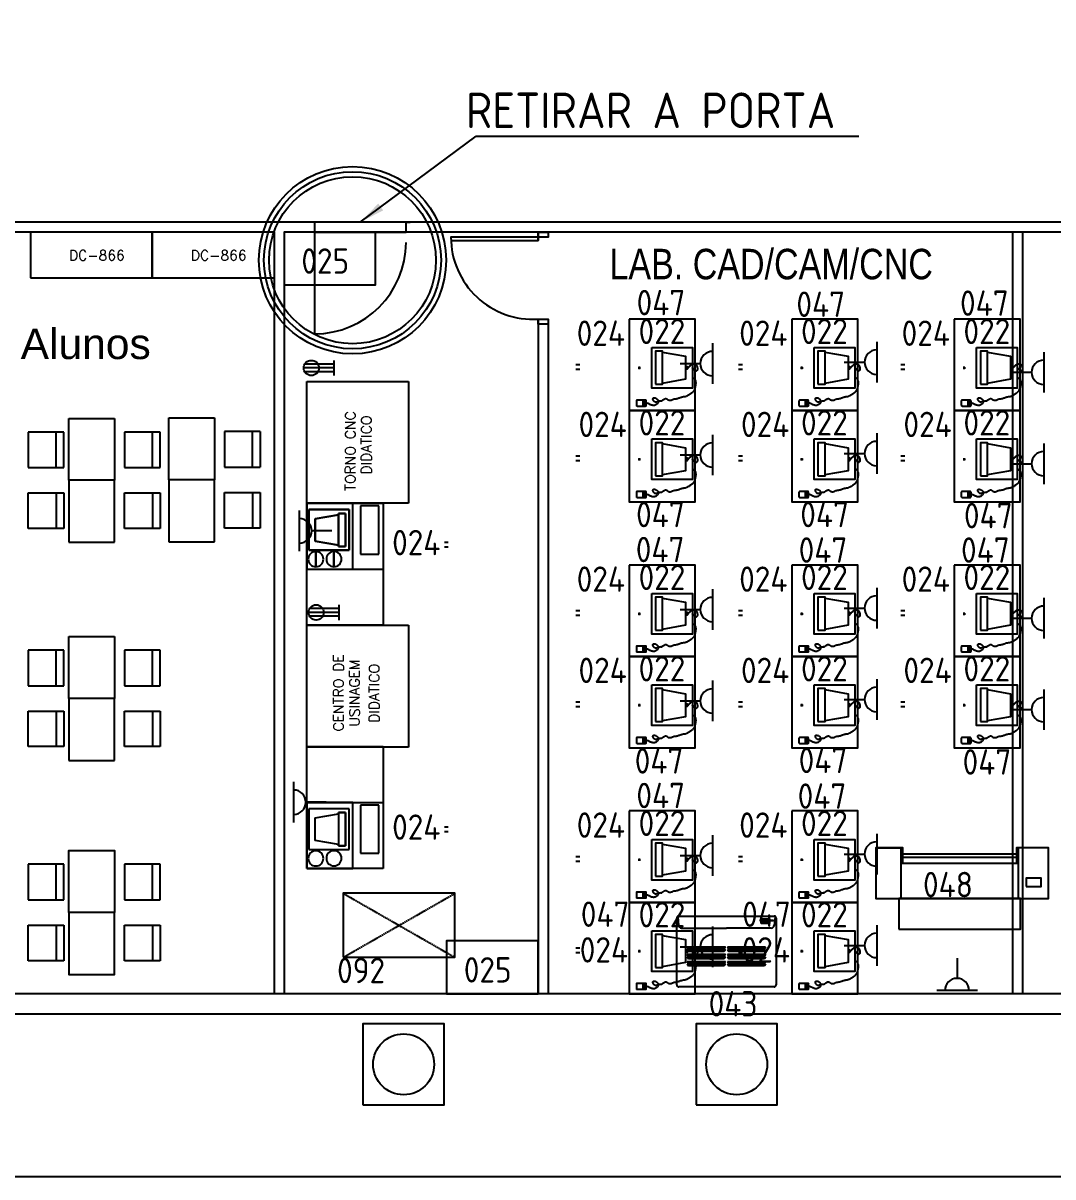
# Model space of a CAD drawing. Header units: millimetres. Extents: x 18768 to 1484868, y -11027 to 520152.
# Drawn here: x 171995 to 182137, y 135445 to 146808 of the extents above; entities that cross this region are included whole.
import ezdxf
from ezdxf.enums import TextEntityAlignment as Align

# ---------------------------------------------------------------- set-up
doc = ezdxf.new("R2010")
doc.units = ezdxf.units.MM
doc.linetypes.add('DASHED2', pattern=[9.525, 6.35, -3.175])
doc.linetypes.add('HIDDEN2', pattern=[4.7625, 3.175, -1.5875])
for name, color, linetype in [('3-MAQUINAS', 5, 'Continuous'), ('4-MOBILIA', 4, 'Continuous'), ('5-COMPUTADORES', 6, 'Continuous'), ('8-TEXTO-DETALHES', 6, 'Continuous'), ('L018-SIMBOLO1', 3, 'Continuous'), ('L025-CONTORNO', 7, 'Continuous'), ('L025-IMPLANTAÇÃO', 1, 'Continuous'), ('L025-TEXTO', 7, 'Continuous'), ('L035-ARRANJO-ADQUIRIR', 102, 'Continuous'), ('L035-ARRANJO-EXISTENTE', 180, 'Continuous'), ('L035-TEXTO', 40, 'Continuous'), ('MOBÍLIA', 26, 'Continuous'), ('PAREDES', 7, 'Continuous')]:
    doc.layers.add(name, color=color, linetype=linetype)
doc.layers.add('L035-DEMOLIÇÃO', color=40, linetype='Continuous', plot=False)
doc.styles.add('ISO-CP--25', font='isocp.shx', dxfattribs={"height": 250})
doc.styles.add('ISO-CP--35', font='isocp.shx', dxfattribs={"height": 350})
doc.styles.add('ROMANS', font='romans', dxfattribs={"width": 0.8, "height": 300})
doc.styles.get("Standard").update_dxf_attribs({"font": 'arial.ttf'})
doc.dimstyles.new('ABNT-25-VERDE', dxfattribs={"dimtxt": 1, "dimasz": 250, "dimexe": 130, "dimexo": 130, "dimgap": 130, "dimtad": 1, "dimdsep": 46, "dimtxsty": 'ISO-CP--25', "dimcen": 0, "dimclrd": 3, "dimclre": 3, "dimclrt": 3, "dimaunit": 1, "dimadec": 0, "dimazin": 0, "dimtfac": 130, "dimtmove": 2, "dimatfit": 3, "dimfxl": 1, "dimtolj": 1, "dimarcsym": 0})

# ---------------------------------------------------------------- blocks, each defined once
blk = doc.blocks.new('BL_SENAI_id9370710520')
at = {"layer": 'L035-ARRANJO-ADQUIRIR', "color": 0}
for p, q in [((499, 247), (499, 164)), ((502, 247), (502, 224)), ((519, 247), (502, 247)), ((550, 253), (506, 253)), ((519, 224), (519, 247)), ((520, 247), (520, 224)), ((536, 247), (520, 247)), ((536, 224), (536, 247)), ((538, 247), (538, 224)), ((554, 247), (538, 247)), ((554, 224), (554, 247)), ((557, 164), (557, 247)), ((193, 186), (169, 186)), ((181, 174), (181, 198)), ((499, 221), (557, 221)), ((499, 220), (557, 220)), ((502, 224), (519, 224)), ((506, 157), (550, 157)), ((520, 224), (536, 224)), ((538, 224), (554, 224))]:
    blk.add_line(p, q, dxfattribs=at)
for points in [[(-19, 308), (-19, 708), (381, 708), (381, 308)], [(170, 645), (192, 645), (192, 660), (170, 660)], [(343, 345), (343, 415), (18, 415), (18, 345)]]:
    blk.add_lwpolyline(points, close=True, dxfattribs=at)
for points in [[(181, 660), (180, 665), (178, 669), (175, 672), (173, 675), (170, 677), (168, 678), (165, 679), (163, 681), (162, 682), (161, 683), (160, 685), (160, 686), (159, 688), (159, 689), (159, 690), (158, 691), (157, 692), (156, 693), (154, 694), (152, 695), (151, 696), (149, 697), (147, 699), (146, 701), (144, 703), (143, 706), (142, 709), (141, 712), (141, 716), (141, 719), (141, 723), (141, 726), (141, 729), (142, 732), (143, 735), (145, 737), (146, 740), (148, 742), (150, 744), (152, 746), (154, 747), (156, 749), (159, 750), (161, 751), (163, 752), (166, 753), (168, 754), (170, 755), (172, 755), (174, 756), (176, 757), (178, 757), (180, 758), (181, 758), (183, 758), (185, 759), (186, 759), (188, 759), (190, 759), (191, 759), (193, 759), (195, 759), (196, 758), (198, 758), (200, 757), (202, 757), (203, 756), (205, 755), (206, 754), (208, 753), (209, 751), (210, 750), (211, 749), (212, 748), (213, 746), (214, 745), (214, 744), (214, 743), (214, 742), (214, 741), (213, 739), (212, 738), (211, 737), (210, 737), (209, 736), (208, 735), (206, 734), (205, 733), (204, 732), (202, 732), (201, 731), (199, 730), (198, 729), (196, 728), (195, 727), (194, 726), (193, 724), (192, 723), (191, 721), (190, 719), (189, 716), (187, 714), (184, 711), (181, 708)], [(276, 708), (280, 717), (284, 724), (290, 729), (296, 733), (302, 736), (308, 738), (315, 740), (321, 740), (327, 741), (334, 741), (340, 740), (345, 740), (351, 739), (357, 738), (362, 737), (368, 736), (374, 735), (379, 733), (385, 731), (390, 730), (395, 728), (400, 725), (405, 723), (410, 720), (414, 716), (418, 713), (422, 709), (426, 705), (430, 700), (434, 696), (437, 691), (441, 686), (444, 681), (448, 676), (451, 670), (454, 665), (457, 659), (460, 654), (462, 649), (464, 644), (465, 639), (466, 634), (467, 629), (467, 624), (468, 619), (469, 614), (469, 610), (470, 605), (472, 600), (473, 595), (475, 590), (477, 586), (479, 581), (481, 575), (483, 570), (485, 565), (486, 560), (487, 554), (488, 549), (489, 544), (489, 538), (490, 533), (491, 528), (492, 524), (493, 519), (495, 515), (497, 511), (499, 507), (500, 504), (502, 500), (503, 497), (504, 494), (504, 490), (504, 487), (504, 484), (503, 480), (502, 477), (501, 474), (499, 471), (498, 469), (496, 466), (494, 464), (492, 461), (490, 459), (489, 456), (488, 454), (487, 451), (486, 448), (487, 445), (487, 441), (488, 438), (490, 434), (492, 431), (493, 427), (495, 424), (497, 420), (499, 417), (501, 415), (503, 412), (505, 410), (506, 408), (507, 406), (508, 405), (509, 404), (509, 404), (509, 403), (509, 403), (509, 403), (508, 403), (508, 402), (508, 401), (508, 398), (509, 395), (510, 391), (510, 387), (511, 382), (513, 377), (514, 372), (515, 366), (516, 362), (517, 357), (518, 354), (519, 350), (519, 347), (519, 344), (518, 341), (517, 338), (515, 335), (513, 333), (510, 330), (506, 327), (502, 325), (499, 323), (495, 321), (491, 320), (488, 320), (485, 320), (482, 321), (480, 322), (479, 324), (478, 326), (477, 329), (477, 332), (477, 334), (477, 337), (478, 341), (478, 344), (480, 347), (481, 350), (483, 353), (485, 356), (487, 359), (490, 362), (493, 365), (496, 368), (499, 370), (502, 372), (506, 373), (510, 373), (515, 372), (520, 371), (525, 369), (530, 366), (535, 362), (539, 358), (543, 353), (547, 348), (549, 342), (551, 336), (552, 330), (552, 324), (551, 318), (550, 312), (548, 306), (546, 300), (544, 294), (541, 289), (538, 284), (536, 278), (533, 273), (531, 268), (529, 262), (528, 256), (528, 253)], [(331, 415), (291, 645), (71, 645), (31, 415)]]:
    blk.add_lwpolyline(points, dxfattribs=at)
for centre, start, end in [((506, 247), 90, 180), ((550, 247), 0, 90), ((506, 164), 180, 270), ((550, 164), 270, 0)]:
    blk.add_arc(centre, 6.72, start, end, dxfattribs=at)
at = {"layer": 'L025-TEXTO', "style": 'ISO-CP--25'}
blk.add_attdef('rmp_mt_codmaterial', (15, 15), '', height=40, dxfattribs=at)
at = {"layer": 'L025-TEXTO', "style": 'ISO-CP--25', "flags": 1}
for tag in ['rmp_mt_nomeunid', 'rmp_mt_potencia', 'rmp_mt_cod']:
    blk.add_attdef(tag, (15, 15), '', height=40, dxfattribs=at)
blk = doc.blocks.new('BL_SENAI_id9320210390')
at = {"layer": 'L035-ARRANJO-ADQUIRIR', "color": 0}
for p, q in [((154, -168), (154, -207)), ((199, -168), (199, -207))]:
    blk.add_line(p, q, dxfattribs=at)
at = {"layer": 'L025-TEXTO', "style": 'ISO-CP--25'}
blk.add_attdef('RMP_MT_NOMEUNID', (8, 8), '', height=250, dxfattribs=at)
at = {"layer": 'L025-TEXTO', "style": 'ISO-CP--25', "flags": 1}
for tag in ['RMP_MT_COD', 'RMP_MT_CODMATERIAL', 'RMP_MT_POTENCIA']:
    blk.add_attdef(tag, (8, 8), '', height=250, dxfattribs=at)
blk = doc.blocks.new('BL_SENAI_id9320221860')
at = {"layer": 'L035-ARRANJO-ADQUIRIR', "color": 0}
blk.add_lwpolyline([(-40, 200), (860, 200), (860, 850), (-40, 850)], close=True, dxfattribs=at)
at = {"layer": 'L025-TEXTO', "style": 'ISO-CP--25'}
blk.add_attdef('rmp_mt_codmaterial', (15, 15), '', height=40, dxfattribs=at)
at = {"layer": 'L025-TEXTO', "style": 'ISO-CP--25', "flags": 1}
for tag in ['rmp_mt_nomeunid', 'rmp_mt_potencia', 'rmp_mt_cod']:
    blk.add_attdef(tag, (15, 15), '', height=40, dxfattribs=at)
blk = doc.blocks.new('BL_SENAI_id9370720160')
at = {"layer": 'L035-ARRANJO-EXISTENTE', "color": 0}
for p, q in [((-695, 376), (-445, 376)), ((-430, 316), (690, 316)), ((-430, 286), (690, 286)), ((-445, 226), (705, 226))]:
    blk.add_line(p, q, dxfattribs=at)
for points in [[(-695, -124), (-445, -124), (-445, 376), (-695, 376)], [(-445, 226), (-430, 226), (-430, 376), (-445, 376)], [(690, 226), (705, 226), (705, 376), (690, 376)], [(705, -124), (1005, -124), (1005, 376), (705, 376)], [(784, -3), (934, -3), (934, 77), (784, 77)], [(-470, -424), (730, -424), (730, -124), (-470, -124)]]:
    blk.add_lwpolyline(points, close=True, dxfattribs=at)
blk.add_lwpolyline([(-445, 376), (-695, 376), (-695, -124), (1005, -124), (1005, 376), (705, 376)], dxfattribs=at)
at = {"layer": 'L025-TEXTO', "style": 'ISO-CP--25'}
blk.add_attdef('rmp_mt_codmaterial', (15, 15), '', height=40, dxfattribs=at)
at = {"layer": 'L025-TEXTO', "style": 'ISO-CP--25', "flags": 1}
for tag in ['rmp_mt_nomeunid', 'rmp_mt_potencia', 'rmp_mt_cod']:
    blk.add_attdef(tag, (15, 15), '', height=40, dxfattribs=at)
blk = doc.blocks.new('BL_SENAI_id9320230440')
at = {"layer": 'L035-ARRANJO-ADQUIRIR', "color": 0}
blk.add_lwpolyline([(0, 520), (-900, 520), (-900, 0), (0, 0)], close=True, dxfattribs=at)
at = {"layer": 'L025-TEXTO', "style": 'ISO-CP--25'}
blk.add_attdef('rmp_mt_codmaterial', (15, 15), '', height=40, dxfattribs=at)
at = {"layer": 'L025-TEXTO', "style": 'ISO-CP--25', "flags": 1}
for tag in ['rmp_mt_nomeunid', 'rmp_mt_potencia', 'rmp_mt_cod']:
    blk.add_attdef(tag, (15, 15), '', height=40, dxfattribs=at)
blk = doc.blocks.new('BL_SENAI_id9315160120')
at = {"color": 0}
for p, q in [((93, 569), (105, 588)), ((469, 569), (93, 569)), ((105, 588), (457, 588)), ((469, 569), (457, 588)), ((489, 569), (501, 588)), ((865, 569), (489, 569)), ((501, 588), (853, 588)), ((865, 569), (853, 588)), ((93, 544), (105, 564)), ((469, 544), (93, 544)), ((93, 498), (105, 518)), ((469, 498), (93, 498)), ((93, 474), (105, 493)), ((469, 474), (93, 474)), ((105, 564), (457, 564)), ((105, 518), (457, 518)), ((105, 493), (457, 493)), ((469, 544), (457, 564)), ((469, 498), (457, 518)), ((469, 474), (457, 493)), ((489, 544), (501, 564)), ((865, 544), (489, 544)), ((489, 498), (501, 518)), ((865, 498), (489, 498)), ((489, 474), (501, 493)), ((865, 474), (489, 474)), ((501, 564), (853, 564)), ((501, 518), (853, 518)), ((501, 493), (853, 493)), ((865, 544), (853, 564)), ((865, 498), (853, 518)), ((865, 474), (853, 493)), ((93, 426), (105, 445)), ((469, 426), (93, 426)), ((93, 401), (105, 420)), ((469, 401), (93, 401)), ((105, 445), (457, 445)), ((105, 420), (457, 420)), ((469, 426), (457, 445)), ((469, 401), (457, 420)), ((489, 426), (501, 445)), ((865, 426), (489, 426)), ((489, 401), (501, 420)), ((865, 401), (489, 401)), ((501, 445), (853, 445)), ((501, 420), (853, 420)), ((865, 426), (853, 445)), ((865, 401), (853, 420)), ((0, 106), (8, 190)), ((37, 215), (479, 215)), ((56, 126), (56, 170)), ((56, 170), (136, 170)), ((136, 126), (56, 126)), ((136, 170), (136, 126)), ((921, 215), (479, 215)), ((958, 106), (950, 190))]:
    blk.add_line(p, q, dxfattribs=at)
for centre, radius in [((78, 148), 17.7), ((78, 148), 5.72), ((115, 148), 15.8), ((115, 148), 3.81)]:
    blk.add_circle(centre, radius, dxfattribs=at)
for centre, start, end in [((37, 185), 90, 169.0323), ((921, 185), 10.9677, 90)]:
    blk.add_arc(centre, 30, start, end, dxfattribs=at)
at = {"layer": 'L025-CONTORNO', "color": 0}
for p, q in [((10, 795), (948, 795)), ((-10, 117), (-10, 775)), ((968, 775), (968, 117)), ((948, 97), (10, 97))]:
    blk.add_line(p, q, dxfattribs=at)
for centre, start, end in [((10, 775), 90, 180), ((948, 775), 0, 90), ((10, 117), 180, 270), ((948, 117), 270, 0)]:
    blk.add_arc(centre, 20, start, end, dxfattribs=at)
at = {"layer": 'L025-TEXTO', "linetype": 'HIDDEN2', "style": 'ISO-CP--25'}
blk.add_attdef('rmp_mt_codmaterial', (15, 15), '', height=40, dxfattribs=at)
at = {"layer": 'L025-TEXTO', "linetype": 'HIDDEN2', "style": 'ISO-CP--25', "flags": 1}
for tag in ['rmp_mt_nomeunid', 'rmp_mt_potencia', 'rmp_mt_cod']:
    blk.add_attdef(tag, (15, 15), '', height=40, dxfattribs=at)
blk = doc.blocks.new('BL_SENAI_id9315160090')
at = {"layer": 'L025-CONTORNO', "color": 0, "linetype": 'DASHED2'}
for p, q in [((-162, 711), (938, 81)), ((-162, 81), (938, 711))]:
    blk.add_line(p, q, dxfattribs=at)
at = {"layer": 'L025-CONTORNO', "color": 0}
blk.add_lwpolyline([(-162, 81), (938, 81), (938, 711), (-162, 711)], close=True, dxfattribs=at)
at = {"layer": 'L025-TEXTO', "style": 'ISO-CP--25'}
blk.add_attdef('rmp_mt_codmaterial', (15, 15), '', height=40, dxfattribs=at)
at = {"layer": 'L025-TEXTO', "style": 'ISO-CP--25', "flags": 1}
for tag in ['rmp_mt_nomeunid', 'rmp_mt_potencia', 'rmp_mt_cod']:
    blk.add_attdef(tag, (15, 15), '', height=40, dxfattribs=at)

msp = doc.modelspace()

# ---------------------------------------------------------------- linework, layer by layer
at = {"layer": '3-MAQUINAS', "linetype": 'Continuous'}
for p, q in [((174791.165, 142078.407), (174791.165, 143278.407)), ((174791.165, 143278.407), (175791.165, 143278.407)), ((175791.165, 143278.407), (175791.165, 142078.407)), ((175791.165, 142078.407), (174791.165, 142078.407)), ((174791.165, 140878.407), (175791.165, 140878.407)), ((174791.165, 139678.407), (174791.165, 140878.407)), ((175791.165, 140878.407), (175791.165, 139678.407)), ((175791.165, 139678.407), (174791.165, 139678.407))]:
    msp.add_line(p, q, dxfattribs=at)
at = {"layer": '3-MAQUINAS', "ltscale": 0.01}
for p, q in [((174791.165, 142078.407), (174791.165, 141428.407)), ((175241.165, 142078.407), (174791.165, 142078.407)), ((175241.165, 141428.407), (175241.165, 142078.407)), ((174791.165, 141428.407), (175241.165, 141428.407)), ((174791.165, 139131.997), (174791.165, 138481.997)), ((175241.165, 139131.997), (174791.165, 139131.997)), ((175241.165, 138481.997), (175241.165, 139131.997)), ((174791.165, 138481.997), (175241.165, 138481.997))]:
    msp.add_line(p, q, dxfattribs=at)
at = {"layer": '4-MOBILIA', "ltscale": 0.01}
for p, q in [((172067.279, 144748.486), (172067.279, 144298.486)), ((173267.279, 144748.486), (172067.279, 144748.486)), ((173267.279, 144748.486), (173267.279, 144298.486)), ((173267.279, 144298.486), (173267.279, 144748.486)), ((174467.279, 144748.486), (173267.279, 144748.486)), ((172067.279, 144298.486), (173267.279, 144298.486)), ((173267.279, 144298.486), (174467.279, 144298.486))]:
    msp.add_line(p, q, dxfattribs=at)
at = {"layer": '4-MOBILIA'}
for p, q in [((172444.895, 142914.996), (172894.895, 142914.996)), ((172444.895, 142304.996), (172444.895, 142914.996)), ((172894.895, 142914.996), (172894.895, 142304.996)), ((173429.497, 142919.759), (173879.497, 142919.759)), ((173429.497, 142309.759), (173429.497, 142919.759)), ((173879.497, 142919.759), (173879.497, 142309.759)), ((174329.497, 142784.759), (174329.497, 142434.759)), ((172894.895, 142304.996), (172444.895, 142304.996)), ((172444.895, 142304.996), (172444.895, 141694.996)), ((172894.895, 142304.996), (172444.895, 142304.996)), ((172894.895, 141694.996), (172894.895, 142304.996)), ((173429.497, 142309.759), (173429.497, 141699.759)), ((173879.497, 142309.759), (173429.497, 142309.759)), ((173879.497, 142309.759), (173429.497, 142309.759)), ((173879.497, 141699.759), (173879.497, 142309.759)), ((174329.497, 142184.759), (174329.497, 141834.759)), ((174791.165, 140878.407), (174791.165, 142078.407)), ((174791.165, 142078.407), (175541.165, 142078.407)), ((175541.165, 142078.407), (175541.165, 140878.407)), ((172444.895, 141694.996), (172894.895, 141694.996)), ((173429.497, 141699.759), (173879.497, 141699.759)), ((174791.165, 141428.407), (175541.165, 141428.407)), ((175541.165, 140878.407), (174791.165, 140878.407)), ((172444.895, 140766.959), (172894.895, 140766.959)), ((172444.895, 140156.959), (172444.895, 140766.959)), ((172894.895, 140766.959), (172894.895, 140156.959)), ((172894.895, 140156.959), (172444.895, 140156.959)), ((172894.895, 140156.959), (172444.895, 140156.959)), ((172444.895, 140156.959), (172444.895, 139546.959)), ((172894.895, 139546.959), (172894.895, 140156.959)), ((174791.165, 138481.997), (174791.165, 139681.997)), ((174791.165, 139681.997), (175541.165, 139681.997)), ((175541.165, 139681.997), (175541.165, 138481.997)), ((172444.895, 139546.959), (172894.895, 139546.959)), ((175541.165, 138481.997), (174791.165, 138481.997)), ((172394.895, 137574.211), (172044.895, 137574.211)), ((173344.895, 137574.211), (172994.895, 137574.211))]:
    msp.add_line(p, q, dxfattribs=at)
at = {"layer": '4-MOBILIA', "linetype": 'Continuous'}
for p, q in [((172394.895, 142779.996), (172044.895, 142779.996)), ((172044.895, 142779.996), (172044.895, 142429.996)), ((172319.895, 142429.996), (172319.895, 142779.996)), ((172394.895, 142429.996), (172394.895, 142779.996)), ((173344.895, 142779.996), (172994.895, 142779.996)), ((172994.895, 142779.996), (172994.895, 142429.996)), ((173269.895, 142429.996), (173269.895, 142779.996)), ((173344.895, 142429.996), (173344.895, 142779.996)), ((174329.497, 142784.759), (173979.497, 142784.759)), ((173979.497, 142784.759), (173979.497, 142434.759)), ((174254.497, 142434.759), (174254.497, 142784.759)), ((172044.895, 142429.996), (172394.895, 142429.996)), ((172994.895, 142429.996), (173344.895, 142429.996)), ((173979.497, 142434.759), (174329.497, 142434.759)), ((172044.895, 142179.996), (172394.895, 142179.996)), ((172044.895, 141829.996), (172044.895, 142179.996)), ((172319.895, 142179.996), (172319.895, 141829.996)), ((172394.895, 142179.996), (172394.895, 141829.996)), ((172994.895, 142179.996), (173344.895, 142179.996)), ((172994.895, 141829.996), (172994.895, 142179.996)), ((173269.895, 142179.996), (173269.895, 141829.996)), ((173344.895, 142179.996), (173344.895, 141829.996)), ((173979.497, 142184.759), (174329.497, 142184.759)), ((173979.497, 141834.759), (173979.497, 142184.759)), ((174254.497, 142184.759), (174254.497, 141834.759)), ((172394.895, 141829.996), (172044.895, 141829.996)), ((173344.895, 141829.996), (172994.895, 141829.996)), ((174329.497, 141834.759), (173979.497, 141834.759)), ((172044.895, 140631.959), (172044.895, 140281.959)), ((172394.895, 140631.959), (172044.895, 140631.959)), ((172319.895, 140281.959), (172319.895, 140631.959)), ((172394.895, 140281.959), (172394.895, 140631.959)), ((173344.895, 140631.959), (172994.895, 140631.959)), ((172994.895, 140631.959), (172994.895, 140281.959)), ((173269.895, 140281.959), (173269.895, 140631.959)), ((173344.895, 140281.959), (173344.895, 140631.959)), ((172044.895, 140281.959), (172394.895, 140281.959)), ((172994.895, 140281.959), (173344.895, 140281.959)), ((172044.895, 140031.959), (172394.895, 140031.959)), ((172044.895, 139681.959), (172044.895, 140031.959)), ((172319.895, 140031.959), (172319.895, 139681.959)), ((172394.895, 140031.959), (172394.895, 139681.959)), ((172994.895, 140031.959), (173344.895, 140031.959)), ((172994.895, 139681.959), (172994.895, 140031.959)), ((173269.895, 140031.959), (173269.895, 139681.959)), ((173344.895, 140031.959), (173344.895, 139681.959)), ((172394.895, 139681.959), (172044.895, 139681.959)), ((173344.895, 139681.959), (172994.895, 139681.959)), ((172394.895, 138524.211), (172044.895, 138524.211)), ((172044.895, 138524.211), (172044.895, 138174.211)), ((172319.895, 138174.211), (172319.895, 138524.211)), ((172394.895, 138174.211), (172394.895, 138524.211)), ((172994.895, 138524.211), (172994.895, 138174.211)), ((173344.895, 138524.211), (172994.895, 138524.211)), ((173269.895, 138174.211), (173269.895, 138524.211)), ((173344.895, 138174.211), (173344.895, 138524.211)), ((172044.895, 138174.211), (172394.895, 138174.211)), ((172994.895, 138174.211), (173344.895, 138174.211)), ((172044.895, 137924.211), (172394.895, 137924.211)), ((172044.895, 137574.211), (172044.895, 137924.211)), ((172319.895, 137924.211), (172319.895, 137574.211)), ((172394.895, 137924.211), (172394.895, 137574.211)), ((172994.895, 137924.211), (173344.895, 137924.211)), ((172994.895, 137574.211), (172994.895, 137924.211)), ((173269.895, 137924.211), (173269.895, 137574.211)), ((173344.895, 137924.211), (173344.895, 137574.211))]:
    msp.add_line(p, q, dxfattribs=at)
at = {"layer": '4-MOBILIA'}
for points in [[(172894.895, 138049.211), (172444.895, 138049.211), (172444.895, 138659.211), (172894.895, 138659.211)], [(172894.895, 138049.211), (172444.895, 138049.211), (172444.895, 137439.211), (172894.895, 137439.211)]]:
    msp.add_lwpolyline(points, close=True, dxfattribs=at)
at = {"layer": '5-COMPUTADORES', "ltscale": 0.01}
for p, q in [((175318.352, 142053.407), (175318.352, 141578.407)), ((175498.352, 142053.407), (175318.352, 142053.407)), ((175498.352, 141578.407), (175498.352, 142053.407)), ((174808.034, 141615.907), (174808.034, 142015.907)), ((174808.034, 142015.907), (174808.034, 141615.907)), ((174808.034, 142015.907), (175208.034, 142015.907)), ((175208.034, 142015.907), (174808.034, 142015.907)), ((175100.534, 141965.907), (174870.534, 141925.907)), ((174870.534, 141925.907), (175100.534, 141965.907)), ((174870.534, 141925.907), (175100.534, 141965.907)), ((174870.534, 141925.907), (174870.534, 141705.907)), ((174870.534, 141705.907), (174870.534, 141925.907)), ((174870.534, 141705.907), (174870.534, 141925.907)), ((175100.534, 141978.407), (175170.534, 141978.407)), ((175100.534, 141965.907), (175100.534, 141978.407)), ((175100.534, 141978.407), (175100.534, 141653.407)), ((175170.534, 141978.407), (175100.534, 141978.407)), ((175100.534, 141978.407), (175170.534, 141978.407)), ((175100.534, 141965.907), (175100.534, 141978.407)), ((175100.534, 141665.907), (175100.534, 141965.907)), ((175170.534, 141978.407), (175170.534, 141653.407)), ((175170.534, 141653.407), (175170.534, 141978.407)), ((175170.534, 141978.407), (175170.534, 141653.407)), ((175208.034, 142015.907), (175208.034, 141615.907)), ((175208.034, 141615.907), (175208.034, 142015.907)), ((174870.534, 141705.907), (175100.534, 141665.907)), ((175100.534, 141665.907), (174870.534, 141705.907)), ((175100.534, 141665.907), (174870.534, 141705.907)), ((175208.034, 141615.907), (174808.034, 141615.907)), ((174808.034, 141615.907), (175208.034, 141615.907)), ((174878.325, 141603.407), (174878.325, 141453.407)), ((174878.325, 141453.407), (174878.325, 141603.407)), ((175056.711, 141604.13), (175056.711, 141454.13)), ((175056.711, 141454.13), (175056.711, 141604.13)), ((175100.534, 141653.407), (175100.534, 141665.907)), ((175100.534, 141653.407), (175100.534, 141665.907)), ((175170.534, 141653.407), (175100.534, 141653.407)), ((175100.534, 141653.407), (175170.534, 141653.407)), ((175170.534, 141653.407), (175100.534, 141653.407)), ((175318.352, 141578.407), (175498.352, 141578.407)), ((175318.352, 139106.997), (175318.352, 138631.997)), ((175498.352, 139106.997), (175318.352, 139106.997)), ((175498.352, 138631.997), (175498.352, 139106.997)), ((174808.034, 139069.497), (174808.034, 138669.497)), ((175208.034, 139069.497), (174808.034, 139069.497)), ((174870.534, 138979.497), (175100.534, 139019.497)), ((174870.534, 138759.497), (174870.534, 138979.497)), ((175100.534, 139031.997), (175100.534, 138706.997)), ((175170.534, 139031.997), (175100.534, 139031.997)), ((175100.534, 139031.997), (175170.534, 139031.997)), ((175100.534, 139019.497), (175100.534, 139031.997)), ((175170.534, 138706.997), (175170.534, 139031.997)), ((175170.534, 139031.997), (175170.534, 138706.997)), ((175208.034, 138669.497), (175208.034, 139069.497)), ((175100.534, 138719.497), (174870.534, 138759.497)), ((174808.034, 138669.497), (175208.034, 138669.497)), ((175100.534, 138706.997), (175100.534, 138719.497)), ((175100.534, 138706.997), (175170.534, 138706.997)), ((175170.534, 138706.997), (175100.534, 138706.997)), ((175318.352, 138631.997), (175498.352, 138631.997))]:
    msp.add_line(p, q, dxfattribs=at)
for centre, start, end in [((174878.325, 141528.407), 90, 180), ((174878.325, 141528.407), 0, 180), ((174878.325, 141528.407), 90, 180), ((174878.325, 141528.407), 0, 90), ((174878.325, 141528.407), 0, 90), ((175056.711, 141529.13), 90, 180), ((175056.711, 141529.13), 0, 180), ((175056.711, 141529.13), 90, 180), ((175056.711, 141529.13), 0, 90), ((175056.711, 141529.13), 0, 90), ((174878.325, 141528.407), 180, 270), ((174878.325, 141528.407), 180, 0), ((174878.325, 141528.407), 180, 270), ((174878.325, 141528.407), 270, 0), ((174878.325, 141528.407), 270, 0), ((175056.711, 141529.13), 180, 270), ((175056.711, 141529.13), 180, 0), ((175056.711, 141529.13), 180, 270), ((175056.711, 141529.13), 270, 0), ((175056.711, 141529.13), 270, 0), ((174878.325, 138581.997), 0, 180), ((175056.711, 138582.72), 0, 180), ((174878.325, 138581.997), 180, 0), ((175056.711, 138582.72), 180, 0)]:
    msp.add_arc(centre, 75, start, end, dxfattribs=at)
at = {"layer": 'L018-SIMBOLO1'}
for p, q in [((175058.59, 143411.157), (174758.59, 143411.157)), ((175058.59, 143448.657), (174768.638, 143448.657)), ((175058.59, 143336.157), (175058.59, 143486.157)), ((175058.59, 143373.657), (174768.638, 143373.657)), ((175106.461, 141041.045), (174816.509, 141041.045)), ((175106.461, 140928.545), (175106.461, 141078.545)), ((175106.461, 141003.545), (174806.461, 141003.545)), ((175106.461, 140966.045), (174816.509, 140966.045))]:
    msp.add_line(p, q, dxfattribs=at)
for centre in [(174833.59, 143411.157), (174881.461, 141003.545)]:
    msp.add_circle(centre, 75, dxfattribs=at)
at = {"layer": 'L025-IMPLANTAÇÃO'}
for p, q in [((177066.279, 144748.486), (177066.279, 144667.926)), ((177165.279, 144748.486), (177165.279, 144698.136)), ((177066.279, 143892.542), (177066.279, 137248.486)), ((177165.279, 143892.542), (177165.279, 137248.486))]:
    msp.add_line(p, q, dxfattribs=at)
msp.add_lwpolyline([(176208.636, 144667.926), (177066.279, 144667.926), (177066.279, 144748.486), (177165.279, 144748.486), (177165.279, 144698.136), (176208.636, 144698.136, 0.431868736), (177066.279, 143892.542), (177165.279, 143892.542), (177165.279, 143842.192), (177066.279, 143842.192), (177066.279, 143892.542)], format="xyb", dxfattribs=at)
at = {"layer": 'L035-ARRANJO-ADQUIRIR', "color": 100}
for p, q in [((178784.91, 143654.164), (178784.91, 143254.164)), ((180401.91, 143668.462), (180401.91, 143268.462)), ((182047.53, 143568.373), (182047.53, 143168.373)), ((178464.91, 143454.164), (178664.91, 143454.164)), ((180081.91, 143468.462), (180281.91, 143468.462)), ((181727.53, 143368.373), (181927.53, 143368.373)), ((178784.91, 142754.164), (178784.91, 142354.164)), ((180401.91, 142768.462), (180401.91, 142368.462)), ((182047.53, 142668.373), (182047.53, 142268.373)), ((178464.91, 142554.164), (178664.91, 142554.164)), ((180081.91, 142568.462), (180281.91, 142568.462)), ((181727.53, 142468.373), (181927.53, 142468.373)), ((174717.33, 141607.433), (174717.33, 142007.433)), ((175037.33, 141807.433), (174837.33, 141807.433)), ((180401.91, 141246.434), (180401.91, 140846.434)), ((178784.91, 141232.136), (178784.91, 140832.136)), ((182047.53, 141146.345), (182047.53, 140746.345)), ((178464.91, 141032.136), (178664.91, 141032.136)), ((180081.91, 141046.434), (180281.91, 141046.434)), ((181727.53, 140946.345), (181927.53, 140946.345)), ((178784.91, 140332.136), (178784.91, 139932.136)), ((180401.91, 140346.434), (180401.91, 139946.434)), ((182047.53, 140246.345), (182047.53, 139846.345)), ((178464.91, 140132.136), (178664.91, 140132.136)), ((180081.91, 140146.434), (180281.91, 140146.434)), ((181727.53, 140046.345), (181927.53, 140046.345)), ((174660.018, 138934.951), (174660.018, 139334.951)), ((174980.018, 139134.951), (174780.018, 139134.951)), ((178784.91, 138810.108), (178784.91, 138410.108)), ((180401.91, 138824.406), (180401.91, 138424.406)), ((180081.91, 138624.406), (180281.91, 138624.406)), ((178464.91, 138610.108), (178664.91, 138610.108)), ((178784.91, 137910.108), (178784.91, 137510.108)), ((180401.91, 137924.406), (180401.91, 137524.406)), ((180081.91, 137724.406), (180281.91, 137724.406)), ((178464.91, 137710.108), (178664.91, 137710.108)), ((181193.243, 137600.554), (181193.243, 137400.554)), ((181393.243, 137280.554), (180993.243, 137280.554))]:
    msp.add_line(p, q, dxfattribs=at)
at = {"layer": 'L035-ARRANJO-ADQUIRIR'}
for points in [[(175342.664, 136153.534), (176142.664, 136153.534), (176142.664, 136953.534), (175342.664, 136953.534)], [(178623.094, 136153.534), (179423.094, 136153.534), (179423.094, 136953.534), (178623.094, 136953.534)]]:
    msp.add_lwpolyline(points, close=True, dxfattribs=at)
for centre in [(175742.664, 136553.534), (179023.094, 136553.534)]:
    msp.add_circle(centre, 300, dxfattribs=at)
at = {"layer": 'L035-ARRANJO-ADQUIRIR', "color": 100}
for centre, start, end in [((178784.91, 143454.164), 90, 270), ((180401.91, 143468.462), 90, 270), ((182047.53, 143368.373), 90, 270), ((178784.91, 142554.164), 90, 270), ((180401.91, 142568.462), 90, 270), ((182047.53, 142468.373), 90, 270), ((174717.33, 141807.433), 270, 90), ((178784.91, 141032.136), 90, 270), ((180401.91, 141046.434), 90, 270), ((182047.53, 140946.345), 90, 270), ((178784.91, 140132.136), 90, 270), ((180401.91, 140146.434), 90, 270), ((182047.53, 140046.345), 90, 270), ((174660.018, 139134.951), 270, 90), ((180401.91, 138624.406), 90, 270), ((178784.91, 138610.108), 90, 270), ((178784.91, 137710.108), 90, 270), ((180401.91, 137724.406), 90, 270), ((181193.243, 137280.554), 0, 180)]:
    msp.add_arc(centre, 120, start, end, dxfattribs=at)
at = {"layer": 'L035-DEMOLIÇÃO'}
for p, q in [((174866.279, 144847.486), (174866.279, 143747.486)), ((174866.279, 144847.486), (174866.279, 143747.486)), ((181740.279, 144748.486), (181740.279, 137248.486)), ((181839.279, 144748.486), (181839.279, 137248.486))]:
    msp.add_line(p, q, dxfattribs=at)
at = {"layer": 'L035-DEMOLIÇÃO', "linetype": 'ByBlock', "lineweight": -2}
msp.add_lwpolyline([(243039.686, 135444.965), (151141.405, 135444.965), (151141.405, 172973.559), (243039.686, 172973.559)], close=True, dxfattribs=at)
at = {"layer": 'L035-DEMOLIÇÃO'}
msp.add_lwpolyline([(174866.279, 144748.486), (175766.279, 144748.486), (175766.279, 144847.486), (174866.279, 144847.486)], close=True, dxfattribs=at)
for radius in [922.089, 872.089, 822.089]:
    msp.add_circle((175239.433, 144472.048), radius, dxfattribs=at)
msp.add_arc((174866.279, 144647.486), 900, 270, 0, dxfattribs=at)
msp.add_arc((174866.279, 144647.486), 900, 270, 0, dxfattribs=at)
at = {"layer": 'MOBÍLIA'}
msp.add_line((174791.165, 139131.997), (175541.165, 139131.997), dxfattribs=at)
at = {"layer": 'PAREDES'}
for p, q in [((174866.279, 144847.486), (168167.279, 144847.486)), ((174866.279, 144847.486), (174566.279, 144847.486)), ((174866.279, 144847.486), (174566.279, 144847.486)), ((174866.279, 144847.486), (174566.279, 144847.486)), ((179478.986, 144847.486), (174866.279, 144847.486)), ((175766.279, 144847.486), (175806.496, 144847.486)), ((175766.279, 144847.486), (175806.496, 144847.486)), ((183614.279, 144847.486), (179440.279, 144847.486)), ((174467.279, 144748.486), (168167.279, 144748.486)), ((174467.279, 144748.486), (174467.279, 137248.486)), ((174866.279, 144748.486), (174566.279, 144748.486)), ((174866.279, 144748.486), (174566.279, 144748.486)), ((174866.279, 144748.486), (174566.279, 144748.486)), ((174866.279, 144748.486), (174566.279, 144748.486)), ((174566.279, 144748.486), (174566.279, 137248.486)), ((181740.279, 144748.486), (174566.279, 144748.486)), ((176241.279, 144748.486), (175766.279, 144748.486)), ((179459.826, 144748.486), (175766.279, 144748.486)), ((183614.279, 144748.486), (179440.279, 144748.486)), ((184638.279, 137248.486), (159475.069, 137248.486)), ((184638.279, 137048.486), (159475.069, 137048.486))]:
    msp.add_line(p, q, dxfattribs=at)

# ---------------------------------------------------------------- block references
at = {"layer": 'L035-ARRANJO-ADQUIRIR'}
ref = msp.add_blockref('BL_SENAI_id9320230440', (174566.279, 144748.486), dxfattribs=dict(at, rotation=180))
ref.add_attrib('rmp_mt_codmaterial', '025', dxfattribs={"layer": 'L025-TEXTO', "height": 250, "style": 'ISO-CP--25'}).set_placement((174970.826, 144464.168), align=Align.MIDDLE)
ref = msp.add_blockref('BL_SENAI_id9320221860', (177765.597, 143852.579), dxfattribs=dict(at, rotation=270))
ref.add_attrib('rmp_mt_codmaterial', '047', dxfattribs={"layer": 'L025-TEXTO', "height": 250, "style": 'ISO-CP--25'}).set_placement((178277.278, 144055.398), align=Align.MIDDLE)
ref = msp.add_blockref('BL_SENAI_id9320221860', (179365.597, 143852.579), dxfattribs=dict(at, rotation=270))
ref.add_attrib('rmp_mt_codmaterial', '047', dxfattribs={"layer": 'L025-TEXTO', "height": 250, "style": 'ISO-CP--25'}).set_placement((179850.707, 144038.964), align=Align.MIDDLE)
ref = msp.add_blockref('BL_SENAI_id9320221860', (180965.597, 143852.579), dxfattribs=dict(at, rotation=270))
ref.add_attrib('rmp_mt_codmaterial', '047', dxfattribs={"layer": 'L025-TEXTO', "height": 250, "style": 'ISO-CP--25'}).set_placement((181462.513, 144049.92), align=Align.MIDDLE)
ref = msp.add_blockref('BL_SENAI_id9320210390', (177647.338, 143595.372), dxfattribs=dict(at, rotation=270))
ref.add_attrib('RMP_MT_NOMEUNID', '024', dxfattribs={"layer": 'L025-TEXTO', "height": 250, "style": 'ISO-CP--25'}).set_placement((177685.393, 143754.111), align=Align.MIDDLE)
ref = msp.add_blockref('BL_SENAI_id9370710520', (177878.236, 143593.545), dxfattribs=dict(at, rotation=270))
ref.add_attrib('rmp_mt_codmaterial', '022', dxfattribs={"layer": 'L025-TEXTO', "height": 250, "style": 'ISO-CP--25'}).set_placement((178286.832, 143771.336), align=Align.MIDDLE)
ref = msp.add_blockref('BL_SENAI_id9320210390', (179247.338, 143595.372), dxfattribs=dict(at, rotation=270))
ref.add_attrib('RMP_MT_NOMEUNID', '024', dxfattribs={"layer": 'L025-TEXTO', "height": 250, "style": 'ISO-CP--25'}).set_placement((179285.393, 143754.111), align=Align.MIDDLE)
ref = msp.add_blockref('BL_SENAI_id9370710520', (179478.236, 143593.545), dxfattribs=dict(at, rotation=270))
ref.add_attrib('rmp_mt_codmaterial', '022', dxfattribs={"layer": 'L025-TEXTO', "height": 250, "style": 'ISO-CP--25'}).set_placement((179886.832, 143771.336), align=Align.MIDDLE)
ref = msp.add_blockref('BL_SENAI_id9320210390', (180847.338, 143595.372), dxfattribs=dict(at, rotation=270))
ref.add_attrib('RMP_MT_NOMEUNID', '024', dxfattribs={"layer": 'L025-TEXTO', "height": 250, "style": 'ISO-CP--25'}).set_placement((180885.393, 143754.111), align=Align.MIDDLE)
ref = msp.add_blockref('BL_SENAI_id9370710520', (181078.236, 143593.545), dxfattribs=dict(at, rotation=270))
ref.add_attrib('rmp_mt_codmaterial', '022', dxfattribs={"layer": 'L025-TEXTO', "height": 250, "style": 'ISO-CP--25'}).set_placement((181486.832, 143771.336), align=Align.MIDDLE)
ref = msp.add_blockref('BL_SENAI_id9320210390', (177647.338, 142695.372), dxfattribs=dict(at, rotation=270))
ref.add_attrib('RMP_MT_NOMEUNID', '024', dxfattribs={"layer": 'L025-TEXTO', "height": 250, "style": 'ISO-CP--25'}).set_placement((177703.021, 142855.858), align=Align.MIDDLE)
ref = msp.add_blockref('BL_SENAI_id9320221860', (177765.597, 142952.579), dxfattribs=dict(at, rotation=270))
ref.add_attrib('rmp_mt_codmaterial', '047', dxfattribs={"layer": 'L025-TEXTO', "height": 250, "style": 'ISO-CP--25'}).set_placement((178271.796, 141968.282), align=Align.MIDDLE)
ref = msp.add_blockref('BL_SENAI_id9370710520', (177878.236, 142693.545), dxfattribs=dict(at, rotation=270))
ref.add_attrib('rmp_mt_codmaterial', '022', dxfattribs={"layer": 'L025-TEXTO', "height": 250, "style": 'ISO-CP--25'}).set_placement((178286.832, 142871.336), align=Align.MIDDLE)
ref = msp.add_blockref('BL_SENAI_id9320210390', (179247.338, 142695.372), dxfattribs=dict(at, rotation=270))
ref.add_attrib('RMP_MT_NOMEUNID', '024', dxfattribs={"layer": 'L025-TEXTO', "height": 250, "style": 'ISO-CP--25'}).set_placement((179303.021, 142855.858), align=Align.MIDDLE)
ref = msp.add_blockref('BL_SENAI_id9320221860', (179365.597, 142952.579), dxfattribs=dict(at, rotation=270))
ref.add_attrib('rmp_mt_codmaterial', '047', dxfattribs={"layer": 'L025-TEXTO', "height": 250, "style": 'ISO-CP--25'}).set_placement((179889.084, 141968.282), align=Align.MIDDLE)
ref = msp.add_blockref('BL_SENAI_id9370710520', (179478.236, 142693.545), dxfattribs=dict(at, rotation=270))
ref.add_attrib('rmp_mt_codmaterial', '022', dxfattribs={"layer": 'L025-TEXTO', "height": 250, "style": 'ISO-CP--25'}).set_placement((179886.832, 142871.336), align=Align.MIDDLE)
ref = msp.add_blockref('BL_SENAI_id9320210390', (180847.338, 142695.372), dxfattribs=dict(at, rotation=270))
ref.add_attrib('RMP_MT_NOMEUNID', '024', dxfattribs={"layer": 'L025-TEXTO', "height": 250, "style": 'ISO-CP--25'}).set_placement((180903.021, 142855.858), align=Align.MIDDLE)
ref = msp.add_blockref('BL_SENAI_id9320221860', (180965.597, 142952.579), dxfattribs=dict(at, rotation=270))
ref.add_attrib('rmp_mt_codmaterial', '047', dxfattribs={"layer": 'L025-TEXTO', "height": 250, "style": 'ISO-CP--25'}).set_placement((181500.889, 141957.326), align=Align.MIDDLE)
ref = msp.add_blockref('BL_SENAI_id9370710520', (181078.236, 142693.545), dxfattribs=dict(at, rotation=270))
ref.add_attrib('rmp_mt_codmaterial', '022', dxfattribs={"layer": 'L025-TEXTO', "height": 250, "style": 'ISO-CP--25'}).set_placement((181486.832, 142871.336), align=Align.MIDDLE)
ref = msp.add_blockref('BL_SENAI_id9320210390', (175976.031, 141495.152), dxfattribs=dict(at, rotation=90))
ref.add_attrib('RMP_MT_NOMEUNID', '024', dxfattribs={"layer": 'L025-TEXTO', "height": 250, "style": 'ISO-CP--25'}).set_placement((175867.428, 141691.825), align=Align.MIDDLE)
ref = msp.add_blockref('BL_SENAI_id9320221860', (177765.597, 141430.551), dxfattribs=dict(at, rotation=270))
ref.add_attrib('rmp_mt_codmaterial', '047', dxfattribs={"layer": 'L025-TEXTO', "height": 250, "style": 'ISO-CP--25'}).set_placement((178269.15, 141623.622), align=Align.MIDDLE)
ref = msp.add_blockref('BL_SENAI_id9320221860', (179365.597, 141430.551), dxfattribs=dict(at, rotation=270))
ref.add_attrib('rmp_mt_codmaterial', '047', dxfattribs={"layer": 'L025-TEXTO', "height": 250, "style": 'ISO-CP--25'}).set_placement((179873.28, 141618.418), align=Align.MIDDLE)
ref = msp.add_blockref('BL_SENAI_id9320221860', (180965.597, 141430.551), dxfattribs=dict(at, rotation=270))
ref.add_attrib('rmp_mt_codmaterial', '047', dxfattribs={"layer": 'L025-TEXTO', "height": 250, "style": 'ISO-CP--25'}).set_placement((181472.202, 141618.418), align=Align.MIDDLE)
ref = msp.add_blockref('BL_SENAI_id9370710520', (177878.236, 141171.517), dxfattribs=dict(at, rotation=270))
ref.add_attrib('rmp_mt_codmaterial', '022', dxfattribs={"layer": 'L025-TEXTO', "height": 250, "style": 'ISO-CP--25'}).set_placement((178286.832, 141349.308), align=Align.MIDDLE)
ref = msp.add_blockref('BL_SENAI_id9370710520', (179478.236, 141171.517), dxfattribs=dict(at, rotation=270))
ref.add_attrib('rmp_mt_codmaterial', '022', dxfattribs={"layer": 'L025-TEXTO', "height": 250, "style": 'ISO-CP--25'}).set_placement((179886.832, 141349.308), align=Align.MIDDLE)
ref = msp.add_blockref('BL_SENAI_id9370710520', (181078.236, 141171.517), dxfattribs=dict(at, rotation=270))
ref.add_attrib('rmp_mt_codmaterial', '022', dxfattribs={"layer": 'L025-TEXTO', "height": 250, "style": 'ISO-CP--25'}).set_placement((181486.832, 141349.308), align=Align.MIDDLE)
ref = msp.add_blockref('BL_SENAI_id9320210390', (177647.338, 141173.344), dxfattribs=dict(at, rotation=270))
ref.add_attrib('RMP_MT_NOMEUNID', '024', dxfattribs={"layer": 'L025-TEXTO', "height": 250, "style": 'ISO-CP--25'}).set_placement((177685.393, 141332.083), align=Align.MIDDLE)
ref = msp.add_blockref('BL_SENAI_id9320210390', (179247.338, 141173.344), dxfattribs=dict(at, rotation=270))
ref.add_attrib('RMP_MT_NOMEUNID', '024', dxfattribs={"layer": 'L025-TEXTO', "height": 250, "style": 'ISO-CP--25'}).set_placement((179285.393, 141332.083), align=Align.MIDDLE)
ref = msp.add_blockref('BL_SENAI_id9320210390', (180847.338, 141173.344), dxfattribs=dict(at, rotation=270))
ref.add_attrib('RMP_MT_NOMEUNID', '024', dxfattribs={"layer": 'L025-TEXTO', "height": 250, "style": 'ISO-CP--25'}).set_placement((180885.393, 141332.083), align=Align.MIDDLE)
ref = msp.add_blockref('BL_SENAI_id9320210390', (177647.338, 140273.344), dxfattribs=dict(at, rotation=270))
ref.add_attrib('RMP_MT_NOMEUNID', '024', dxfattribs={"layer": 'L025-TEXTO', "height": 250, "style": 'ISO-CP--25'}).set_placement((177703.021, 140433.83), align=Align.MIDDLE)
ref = msp.add_blockref('BL_SENAI_id9320221860', (177765.597, 140530.551), dxfattribs=dict(at, rotation=270))
ref.add_attrib('rmp_mt_codmaterial', '047', dxfattribs={"layer": 'L025-TEXTO', "height": 250, "style": 'ISO-CP--25'}).set_placement((178258.733, 139541.984), align=Align.MIDDLE)
ref = msp.add_blockref('BL_SENAI_id9370710520', (177878.236, 140271.517), dxfattribs=dict(at, rotation=270))
ref.add_attrib('rmp_mt_codmaterial', '022', dxfattribs={"layer": 'L025-TEXTO', "height": 250, "style": 'ISO-CP--25'}).set_placement((178286.832, 140449.308), align=Align.MIDDLE)
ref = msp.add_blockref('BL_SENAI_id9320210390', (179247.338, 140273.344), dxfattribs=dict(at, rotation=270))
ref.add_attrib('RMP_MT_NOMEUNID', '024', dxfattribs={"layer": 'L025-TEXTO', "height": 250, "style": 'ISO-CP--25'}).set_placement((179303.021, 140433.83), align=Align.MIDDLE)
ref = msp.add_blockref('BL_SENAI_id9320221860', (179365.597, 140530.551), dxfattribs=dict(at, rotation=270))
ref.add_attrib('rmp_mt_codmaterial', '047', dxfattribs={"layer": 'L025-TEXTO', "height": 250, "style": 'ISO-CP--25'}).set_placement((179873.28, 139547.188), align=Align.MIDDLE)
ref = msp.add_blockref('BL_SENAI_id9370710520', (179478.236, 140271.517), dxfattribs=dict(at, rotation=270))
ref.add_attrib('rmp_mt_codmaterial', '022', dxfattribs={"layer": 'L025-TEXTO', "height": 250, "style": 'ISO-CP--25'}).set_placement((179886.832, 140449.308), align=Align.MIDDLE)
ref = msp.add_blockref('BL_SENAI_id9320210390', (180847.338, 140273.344), dxfattribs=dict(at, rotation=270))
ref.add_attrib('RMP_MT_NOMEUNID', '024', dxfattribs={"layer": 'L025-TEXTO', "height": 250, "style": 'ISO-CP--25'}).set_placement((180903.021, 140433.83), align=Align.MIDDLE)
ref = msp.add_blockref('BL_SENAI_id9320221860', (180965.597, 140530.551), dxfattribs=dict(at, rotation=270))
ref.add_attrib('rmp_mt_codmaterial', '047', dxfattribs={"layer": 'L025-TEXTO', "height": 250, "style": 'ISO-CP--25'}).set_placement((181487.826, 139531.576), align=Align.MIDDLE)
ref = msp.add_blockref('BL_SENAI_id9370710520', (181078.236, 140271.517), dxfattribs=dict(at, rotation=270))
ref.add_attrib('rmp_mt_codmaterial', '022', dxfattribs={"layer": 'L025-TEXTO', "height": 250, "style": 'ISO-CP--25'}).set_placement((181486.832, 140449.308), align=Align.MIDDLE)
ref = msp.add_blockref('BL_SENAI_id9320221860', (177765.597, 139008.523), dxfattribs=dict(at, rotation=270))
ref.add_attrib('rmp_mt_codmaterial', '047', dxfattribs={"layer": 'L025-TEXTO', "height": 250, "style": 'ISO-CP--25'}).set_placement((178274.706, 139201.422), align=Align.MIDDLE)
ref = msp.add_blockref('BL_SENAI_id9320221860', (179365.597, 139008.523), dxfattribs=dict(at, rotation=270))
ref.add_attrib('rmp_mt_codmaterial', '047', dxfattribs={"layer": 'L025-TEXTO', "height": 250, "style": 'ISO-CP--25'}).set_placement((179863.486, 139195.607), align=Align.MIDDLE)
ref = msp.add_blockref('BL_SENAI_id9320210390', (175976.031, 138693.534), dxfattribs=dict(at, rotation=90))
ref.add_attrib('RMP_MT_NOMEUNID', '024', dxfattribs={"layer": 'L025-TEXTO', "height": 250, "style": 'ISO-CP--25'}).set_placement((175867.428, 138890.207), align=Align.MIDDLE)
ref = msp.add_blockref('BL_SENAI_id9320210390', (177647.338, 138751.316), dxfattribs=dict(at, rotation=270))
ref.add_attrib('RMP_MT_NOMEUNID', '024', dxfattribs={"layer": 'L025-TEXTO', "height": 250, "style": 'ISO-CP--25'}).set_placement((177685.393, 138910.055), align=Align.MIDDLE)
ref = msp.add_blockref('BL_SENAI_id9370710520', (177878.236, 138749.489), dxfattribs=dict(at, rotation=270))
ref.add_attrib('rmp_mt_codmaterial', '022', dxfattribs={"layer": 'L025-TEXTO', "height": 250, "style": 'ISO-CP--25'}).set_placement((178286.832, 138927.281), align=Align.MIDDLE)
ref = msp.add_blockref('BL_SENAI_id9320210390', (179247.338, 138751.316), dxfattribs=dict(at, rotation=270))
ref.add_attrib('RMP_MT_NOMEUNID', '024', dxfattribs={"layer": 'L025-TEXTO', "height": 250, "style": 'ISO-CP--25'}).set_placement((179285.393, 138910.055), align=Align.MIDDLE)
ref = msp.add_blockref('BL_SENAI_id9370710520', (179478.236, 138749.489), dxfattribs=dict(at, rotation=270))
ref.add_attrib('rmp_mt_codmaterial', '022', dxfattribs={"layer": 'L025-TEXTO', "height": 250, "style": 'ISO-CP--25'}).set_placement((179886.832, 138927.281), align=Align.MIDDLE)
ref = msp.add_blockref('BL_SENAI_id9370720160', (181089.033, 138309.392), dxfattribs=at)
ref.add_attrib('rmp_mt_codmaterial', '048', dxfattribs={"layer": 'L025-TEXTO', "height": 250, "style": 'ISO-CP--25'}).set_placement((181104.033, 138324.392), align=Align.MIDDLE)
ref = msp.add_blockref('BL_SENAI_id9315160090', (175310.269, 137526.634), dxfattribs=at)
ref.add_attrib('rmp_mt_codmaterial', '092', dxfattribs={"layer": 'L025-TEXTO', "height": 250, "style": 'ISO-CP--25'}).set_placement((175323.786, 137477.714), align=Align.MIDDLE)
ref = msp.add_blockref('BL_SENAI_id9320221860', (177765.597, 138108.523), dxfattribs=dict(at, rotation=270))
ref.add_attrib('rmp_mt_codmaterial', '047', dxfattribs={"layer": 'L025-TEXTO', "height": 250, "style": 'ISO-CP--25'}).set_placement((177727.653, 138032.586), align=Align.MIDDLE)
ref = msp.add_blockref('BL_SENAI_id9370710520', (177878.236, 137849.489), dxfattribs=dict(at, rotation=270))
ref.add_attrib('rmp_mt_codmaterial', '022', dxfattribs={"layer": 'L025-TEXTO', "height": 250, "style": 'ISO-CP--25'}).set_placement((178286.832, 138027.281), align=Align.MIDDLE)
ref = msp.add_blockref('BL_SENAI_id9320221860', (179365.597, 138108.523), dxfattribs=dict(at, rotation=270))
ref.add_attrib('rmp_mt_codmaterial', '047', dxfattribs={"layer": 'L025-TEXTO', "height": 250, "style": 'ISO-CP--25'}).set_placement((179316.433, 138032.586), align=Align.MIDDLE)
ref = msp.add_blockref('BL_SENAI_id9370710520', (179478.236, 137849.489), dxfattribs=dict(at, rotation=270))
ref.add_attrib('rmp_mt_codmaterial', '022', dxfattribs={"layer": 'L025-TEXTO', "height": 250, "style": 'ISO-CP--25'}).set_placement((179886.832, 138027.281), align=Align.MIDDLE)
ref = msp.add_blockref('BL_SENAI_id9315160120', (179401.021, 138111.143), dxfattribs=dict(at, rotation=180))
ref.add_attrib('rmp_mt_codmaterial', '043', dxfattribs={"layer": 'L025-TEXTO', "linetype": 'HIDDEN2', "height": 250, "style": 'ISO-CP--25'}).set_placement((178987.166, 137150.417), align=Align.MIDDLE)
ref = msp.add_blockref('BL_SENAI_id9320230440', (176166.279, 137768.486), dxfattribs=dict(at, rotation=180))
ref.add_attrib('rmp_mt_codmaterial', '025', dxfattribs={"layer": 'L025-TEXTO', "height": 250, "style": 'ISO-CP--25'}).set_placement((176570.826, 137484.168), align=Align.MIDDLE)
ref = msp.add_blockref('BL_SENAI_id9320210390', (177647.338, 137851.316), dxfattribs=dict(at, rotation=270))
ref.add_attrib('RMP_MT_NOMEUNID', '024', dxfattribs={"layer": 'L025-TEXTO', "height": 250, "style": 'ISO-CP--25'}).set_placement((177715.247, 137681.486), align=Align.MIDDLE)
ref = msp.add_blockref('BL_SENAI_id9320210390', (179247.338, 137851.316), dxfattribs=dict(at, rotation=270))
ref.add_attrib('RMP_MT_NOMEUNID', '024', dxfattribs={"layer": 'L025-TEXTO', "height": 250, "style": 'ISO-CP--25'}).set_placement((179310.416, 137681.486), align=Align.MIDDLE)

# ---------------------------------------------------------------- texts
at = {"layer": '4-MOBILIA', "insert": (168732.649, 143798.767), "char_height": 300, "width": 4740.23, "attachment_point": 1}
msp.add_mtext('{\\fArial|b0|i0|c0|p34;Sala de aulas 32 Alunos}', dxfattribs=at)
at = {"layer": '8-TEXTO-DETALHES', "style": 'ROMANS'}
for p in [(172447.263, 144470.737), (173647.263, 144470.737)]:
    msp.add_text('DC-866', height=100, dxfattribs=at).set_placement(p)
for s, p in [('TORNO CNC', (175268.332, 142200.944)), ('DIDATICO', (175425.713, 142363.754)), ('CENTRO DE', (175151.787, 139833.067)), ('USINAGEM', (175309.168, 139879.424)), ('DIDATICO', (175503.41, 139918.241))]:
    msp.add_text(s, height=100, rotation=90, dxfattribs=at).set_placement(p)
at = {"layer": 'L035-DEMOLIÇÃO', "linetype": 'Continuous', "style": 'ISO-CP--35'}
msp.add_text('RETIRAR A PORTA', height=350, dxfattribs=at).set_placement((176355.823, 145773.294))
at = {"layer": 'L035-TEXTO', "width": 0.8}
msp.add_text('LAB. CAD/CAM/CNC', height=300, dxfattribs=at).set_placement((177769.979, 144284.441))

# ---------------------------------------------------------------- leaders
at = {"layer": 'L035-DEMOLIÇÃO'}
msp.add_leader([(175316.279, 144847.486), (176457.76, 145693.92), (180224.355, 145693.92)], dimstyle='ABNT-25-VERDE', override={"dimgap": 162.5, "dimtad": 0}, dxfattribs=at)

doc.saveas('drawing.dxf')
